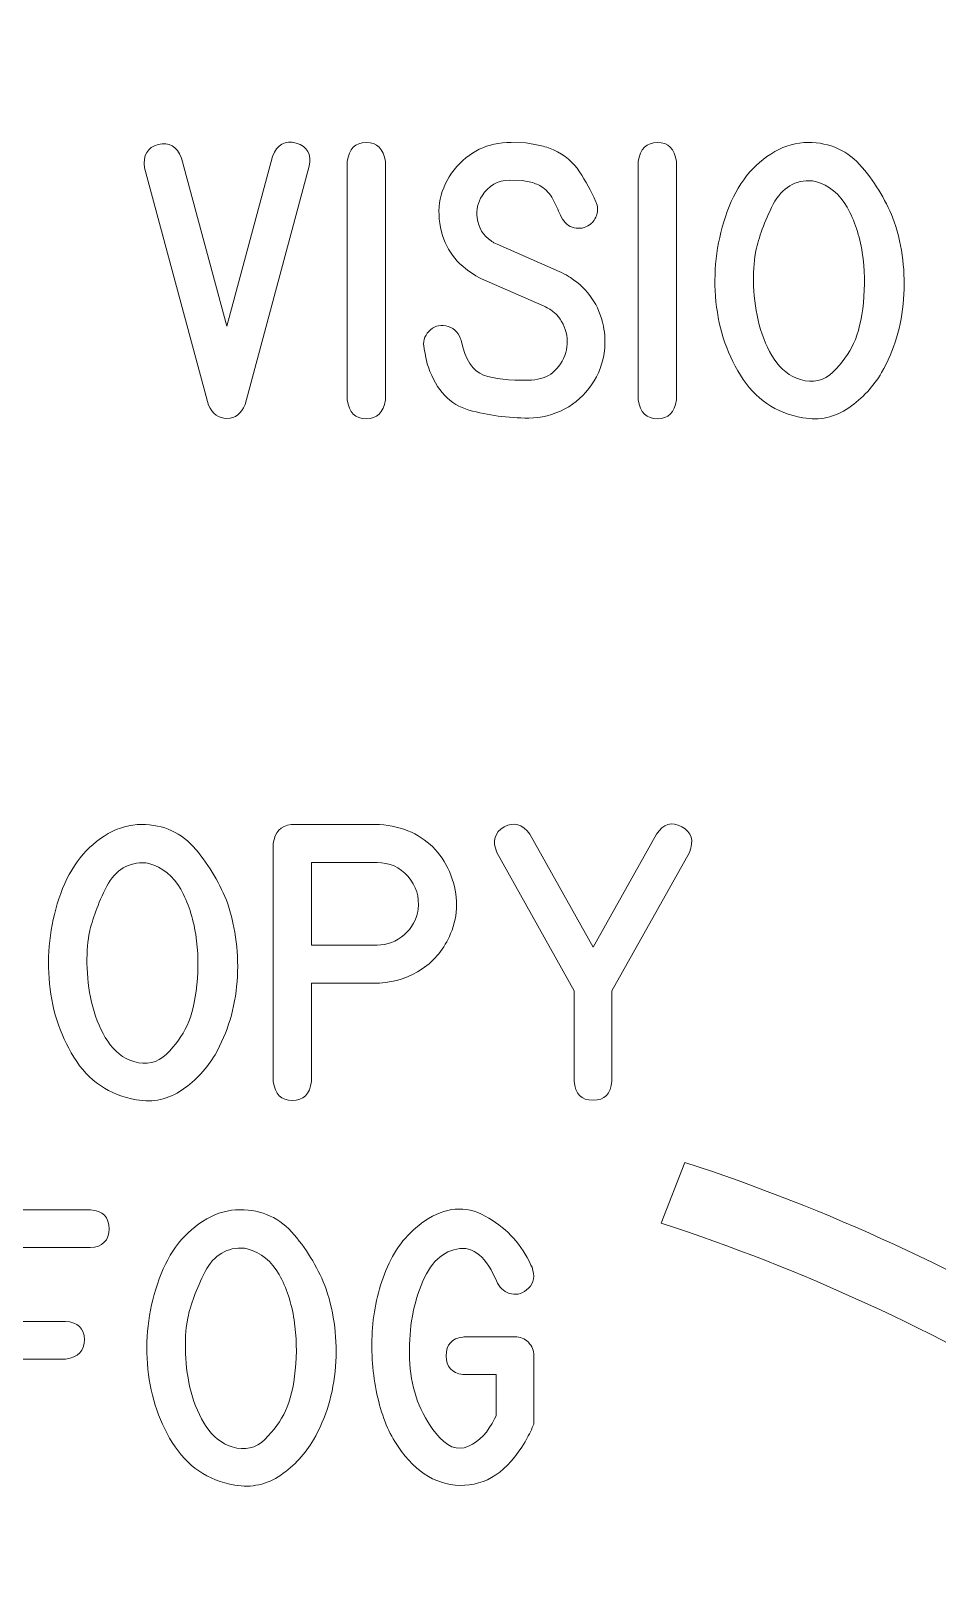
# Model space of a CAD drawing. Header units: millimetres. Extents: x -288 to 359, y -150 to 98.
# Drawn here: x -54.62 to -44.2, y 15.93 to 33.87 of the extents above; entities that cross this region are included whole.
import ezdxf

# ---------------------------------------------------------------- set-up
doc = ezdxf.new("R2010")
doc.units = ezdxf.units.MM
doc.header["$MEASUREMENT"] = 0
doc.layers.add('Cut', color=7, linetype='Continuous', plot=False)
doc.layers.add('Engrave', color=7, linetype='Continuous')

msp = doc.modelspace()

# ---------------------------------------------------------------- linework, layer by layer
at = {"layer": 'Cut', "color": 250, "lineweight": 9}
msp.add_open_spline([(-125.3294, 95.8698), (-125.5948, 95.8696), (-125.8492, 95.764), (-126.0368, 95.5762), (-126.0368, 95.5762), (-126.2243, 95.3885), (-126.3296, 95.1352), (-126.3294, 94.8698), (-126.3294, 94.8698), (-126.3294, 94.8698), (-126.3294, 90.3823), (-126.3294, 90.3823), (-126.3294, 90.3823), (-126.3292, 90.1169), (-126.2236, 89.8624), (-126.0359, 89.6749), (-126.0359, 89.6749), (-125.8481, 89.4874), (-125.5948, 89.3821), (-125.3294, 89.3823), (-125.3294, 89.3823), (-125.3294, 89.3823), (-122.8669, 89.3823), (-122.8669, 89.3823), (-122.8669, 89.3823), (-120.5447, 89.3823), (-118.3988, 88.1434), (-117.2377, 86.1323), (-117.2377, 86.1323), (-116.0766, 84.1212), (-116.0766, 81.6434), (-117.2377, 79.6323), (-117.2377, 79.6323), (-118.3988, 77.6212), (-120.5447, 76.3823), (-122.8669, 76.3823), (-122.8669, 76.3823), (-122.8669, 76.3823), (-125.3294, 76.3823), (-125.3294, 76.3823), (-125.3294, 76.3823), (-125.5948, 76.3821), (-125.8492, 76.2765), (-126.0368, 76.0887), (-126.0368, 76.0887), (-126.2243, 75.901), (-126.3296, 75.6477), (-126.3294, 75.3823), (-126.3294, 75.3823), (-126.3294, 75.3823), (-126.3294, 23.7073), (-126.3294, 23.7073), (-126.3294, 23.7073), (-126.3292, 23.4419), (-126.2236, 23.1874), (-126.0359, 22.9999), (-126.0359, 22.9999), (-125.8481, 22.8124), (-125.5948, 22.7071), (-125.3294, 22.7073), (-125.3294, 22.7073), (-125.3294, 22.7073), (-122.8669, 22.7073), (-122.8669, 22.7073), (-122.8669, 22.7073), (-120.5447, 22.7073), (-118.3988, 21.4684), (-117.2377, 19.4573), (-117.2377, 19.4573), (-116.0766, 17.4462), (-116.0766, 14.9684), (-117.2377, 12.9573), (-117.2377, 12.9573), (-118.3988, 10.9462), (-120.5447, 9.7073), (-122.8669, 9.7073), (-122.8669, 9.7073), (-122.8669, 9.7073), (-125.3294, 9.7073), (-125.3294, 9.7073), (-125.3294, 9.7073), (-125.5948, 9.7071), (-125.8492, 9.6015), (-126.0368, 9.4137), (-126.0368, 9.4137), (-126.2243, 9.226), (-126.3296, 8.9727), (-126.3294, 8.7073), (-126.3294, 8.7073), (-126.3294, 8.7073), (-126.3294, -62.0177), (-126.3294, -62.0177), (-126.3294, -62.0177), (-126.3292, -62.2831), (-126.2236, -62.5376), (-126.0359, -62.7251), (-126.0359, -62.7251), (-125.8481, -62.9126), (-125.5948, -63.0179), (-125.3294, -63.0177), (-125.3294, -63.0177), (-125.3294, -63.0177), (-122.8669, -63.0177), (-122.8669, -63.0177), (-122.8669, -63.0177), (-120.5447, -63.0177), (-118.3988, -64.2566), (-117.2377, -66.2677), (-117.2377, -66.2677), (-116.0766, -68.2788), (-116.0766, -70.7566), (-117.2377, -72.7677), (-117.2377, -72.7677), (-118.3988, -74.7788), (-120.5447, -76.0177), (-122.8669, -76.0177), (-122.8669, -76.0177), (-122.8669, -76.0177), (-125.3294, -76.0177), (-125.3294, -76.0177), (-125.3294, -76.0177), (-125.5948, -76.0179), (-125.8492, -76.1235), (-126.0368, -76.3113), (-126.0368, -76.3113), (-126.2243, -76.499), (-126.3296, -76.7523), (-126.3294, -77.0177), (-126.3294, -77.0177), (-126.3294, -77.0177), (-126.3294, -128.6927), (-126.3294, -128.6927), (-126.3294, -128.6927), (-126.3292, -128.9581), (-126.2236, -129.2126), (-126.0359, -129.4001), (-126.0359, -129.4001), (-125.8481, -129.5876), (-125.5948, -129.6929), (-125.3294, -129.6927), (-125.3294, -129.6927), (-125.3294, -129.6927), (-122.8669, -129.6927), (-122.8669, -129.6927), (-122.8669, -129.6927), (-120.5447, -129.6927), (-118.3988, -130.9316), (-117.2377, -132.9427), (-117.2377, -132.9427), (-116.0766, -134.9538), (-116.0766, -137.4316), (-117.2377, -139.4427), (-117.2377, -139.4427), (-118.3988, -141.4538), (-120.5447, -142.6927), (-122.8669, -142.6927), (-122.8669, -142.6927), (-122.8669, -142.6927), (-125.3294, -142.6927), (-125.3294, -142.6927), (-125.3294, -142.6927), (-125.5948, -142.6929), (-125.8492, -142.7985), (-126.0368, -142.9863), (-126.0368, -142.9863), (-126.2243, -143.174), (-126.3296, -143.4273), (-126.3294, -143.6927), (-126.3294, -143.6927), (-126.3294, -143.6927), (-126.3294, -148.1802), (-126.3294, -148.1802), (-126.3294, -148.1802), (-126.3292, -148.4456), (-126.2236, -148.7001), (-126.0359, -148.8876), (-126.0359, -148.8876), (-125.8481, -149.0751), (-125.5948, -149.1804), (-125.3294, -149.1802), (-125.3294, -149.1802), (-125.3294, -149.1802), (16.1206, -149.1802), (16.1206, -149.1802), (16.1206, -149.1802), (16.386, -149.1801), (16.6404, -149.0745), (16.828, -148.8867), (16.828, -148.8867), (17.0155, -148.6989), (17.1208, -148.4456), (17.1206, -148.1802), (17.1206, -148.1802), (17.1206, -148.1802), (17.1206, -143.6927), (17.1206, -143.6927), (17.1206, -143.6927), (17.1204, -143.4273), (17.0149, -143.1729), (16.8271, -142.9854), (16.8271, -142.9854), (16.6393, -142.7978), (16.386, -142.6926), (16.1206, -142.6927), (16.1206, -142.6927), (16.1206, -142.6927), (13.6581, -142.6927), (13.6581, -142.6927), (13.6581, -142.6927), (11.3359, -142.6927), (9.1901, -141.4538), (8.029, -139.4427), (8.029, -139.4427), (6.8678, -137.4316), (6.8678, -134.9538), (8.029, -132.9427), (8.029, -132.9427), (9.1901, -130.9316), (11.3359, -129.6927), (13.6581, -129.6927), (13.6581, -129.6927), (13.6581, -129.6927), (16.1206, -129.6927), (16.1206, -129.6927), (16.1206, -129.6927), (16.386, -129.6926), (16.6404, -129.587), (16.828, -129.3992), (16.828, -129.3992), (17.0155, -129.2114), (17.1208, -128.9581), (17.1206, -128.6927), (17.1206, -128.6927), (17.1206, -128.6927), (17.1206, -77.0177), (17.1206, -77.0177), (17.1206, -77.0177), (17.1204, -76.7523), (17.0149, -76.4979), (16.8271, -76.3104), (16.8271, -76.3104), (16.6393, -76.1228), (16.386, -76.0176), (16.1206, -76.0177), (16.1206, -76.0177), (16.1206, -76.0177), (13.6581, -76.0177), (13.6581, -76.0177), (13.6581, -76.0177), (11.3359, -76.0177), (9.1901, -74.7788), (8.029, -72.7677), (8.029, -72.7677), (6.8678, -70.7566), (6.8678, -68.2788), (8.029, -66.2677), (8.029, -66.2677), (9.1901, -64.2566), (11.3359, -63.0177), (13.6581, -63.0177), (13.6581, -63.0177), (13.6581, -63.0177), (16.1206, -63.0177), (16.1206, -63.0177), (16.1206, -63.0177), (16.386, -63.0176), (16.6404, -62.912), (16.828, -62.7242), (16.828, -62.7242), (17.0155, -62.5364), (17.1208, -62.2831), (17.1206, -62.0177), (17.1206, -62.0177), (17.1206, -62.0177), (17.1206, 8.7073), (17.1206, 8.7073), (17.1206, 8.7073), (17.1204, 8.9727), (17.0149, 9.2271), (16.8271, 9.4146), (16.8271, 9.4146), (16.6393, 9.6022), (16.386, 9.7074), (16.1206, 9.7073), (16.1206, 9.7073), (16.1206, 9.7073), (13.6581, 9.7073), (13.6581, 9.7073), (13.6581, 9.7073), (11.3359, 9.7073), (9.1901, 10.9462), (8.029, 12.9573), (8.029, 12.9573), (6.8678, 14.9684), (6.8678, 17.4462), (8.029, 19.4573), (8.029, 19.4573), (9.1901, 21.4684), (11.3359, 22.7073), (13.6581, 22.7073), (13.6581, 22.7073), (13.6581, 22.7073), (16.1206, 22.7073), (16.1206, 22.7073), (16.1206, 22.7073), (16.386, 22.7074), (16.6404, 22.813), (16.828, 23.0008), (16.828, 23.0008), (17.0155, 23.1886), (17.1208, 23.4419), (17.1206, 23.7073), (17.1206, 23.7073), (17.1206, 23.7073), (17.1206, 75.3823), (17.1206, 75.3823), (17.1206, 75.3823), (17.1204, 75.6477), (17.0149, 75.9021), (16.8271, 76.0896), (16.8271, 76.0896), (16.6393, 76.2772), (16.386, 76.3824), (16.1206, 76.3823), (16.1206, 76.3823), (16.1206, 76.3823), (13.6581, 76.3823), (13.6581, 76.3823), (13.6581, 76.3823), (11.3359, 76.3823), (9.1901, 77.6212), (8.029, 79.6323), (8.029, 79.6323), (6.8678, 81.6434), (6.8678, 84.1212), (8.029, 86.1323), (8.029, 86.1323), (9.1901, 88.1434), (11.3359, 89.3823), (13.6581, 89.3823), (13.6581, 89.3823), (13.6581, 89.3823), (16.1206, 89.3823), (16.1206, 89.3823), (16.1206, 89.3823), (16.386, 89.3824), (16.6404, 89.488), (16.828, 89.6758), (16.828, 89.6758), (17.0155, 89.8636), (17.1208, 90.1169), (17.1206, 90.3823), (17.1206, 90.3823), (17.1206, 90.3823), (17.1206, 94.8698), (17.1206, 94.8698), (17.1206, 94.8698), (17.1204, 95.1352), (17.0149, 95.3896), (16.8271, 95.5771), (16.8271, 95.5771), (16.6393, 95.7647), (16.386, 95.8699), (16.1206, 95.8698), (16.1206, 95.8698), (16.1206, 95.8698), (-125.3294, 95.8698), (-125.3294, 95.8698)], degree=3, knots=[0, 0, 0, 0, 0.0107527, 0.0107527, 0.0107527, 0.0107527, 0.0215054, 0.0215054, 0.0215054, 0.0215054, 0.0322581, 0.0322581, 0.0322581, 0.0322581, 0.0430108, 0.0430108, 0.0430108, 0.0430108, 0.0537634, 0.0537634, 0.0537634, 0.0537634, 0.0645161, 0.0645161, 0.0645161, 0.0645161, 0.0752688, 0.0752688, 0.0752688, 0.0752688, 0.0860215, 0.0860215, 0.0860215, 0.0860215, 0.0967742, 0.0967742, 0.0967742, 0.0967742, 0.1075269, 0.1075269, 0.1075269, 0.1075269, 0.1182796, 0.1182796, 0.1182796, 0.1182796, 0.1290323, 0.1290323, 0.1290323, 0.1290323, 0.1397849, 0.1397849, 0.1397849, 0.1397849, 0.1505376, 0.1505376, 0.1505376, 0.1505376, 0.1612903, 0.1612903, 0.1612903, 0.1612903, 0.172043, 0.172043, 0.172043, 0.172043, 0.1827957, 0.1827957, 0.1827957, 0.1827957, 0.1935484, 0.1935484, 0.1935484, 0.1935484, 0.2043011, 0.2043011, 0.2043011, 0.2043011, 0.2150538, 0.2150538, 0.2150538, 0.2150538, 0.2258065, 0.2258065, 0.2258065, 0.2258065, 0.2365591, 0.2365591, 0.2365591, 0.2365591, 0.2473118, 0.2473118, 0.2473118, 0.2473118, 0.2580645, 0.2580645, 0.2580645, 0.2580645, 0.2688172, 0.2688172, 0.2688172, 0.2688172, 0.2795699, 0.2795699, 0.2795699, 0.2795699, 0.2903226, 0.2903226, 0.2903226, 0.2903226, 0.3010753, 0.3010753, 0.3010753, 0.3010753, 0.311828, 0.311828, 0.311828, 0.311828, 0.3225806, 0.3225806, 0.3225806, 0.3225806, 0.3333333, 0.3333333, 0.3333333, 0.3333333, 0.344086, 0.344086, 0.344086, 0.344086, 0.3548387, 0.3548387, 0.3548387, 0.3548387, 0.3655914, 0.3655914, 0.3655914, 0.3655914, 0.3763441, 0.3763441, 0.3763441, 0.3763441, 0.3870968, 0.3870968, 0.3870968, 0.3870968, 0.3978495, 0.3978495, 0.3978495, 0.3978495, 0.4086022, 0.4086022, 0.4086022, 0.4086022, 0.4193548, 0.4193548, 0.4193548, 0.4193548, 0.4301075, 0.4301075, 0.4301075, 0.4301075, 0.4408602, 0.4408602, 0.4408602, 0.4408602, 0.4516129, 0.4516129, 0.4516129, 0.4516129, 0.4623656, 0.4623656, 0.4623656, 0.4623656, 0.4731183, 0.4731183, 0.4731183, 0.4731183, 0.483871, 0.483871, 0.483871, 0.483871, 0.4946237, 0.4946237, 0.4946237, 0.4946237, 0.5053763, 0.5053763, 0.5053763, 0.5053763, 0.516129, 0.516129, 0.516129, 0.516129, 0.5268817, 0.5268817, 0.5268817, 0.5268817, 0.5376344, 0.5376344, 0.5376344, 0.5376344, 0.5483871, 0.5483871, 0.5483871, 0.5483871, 0.5591398, 0.5591398, 0.5591398, 0.5591398, 0.5698925, 0.5698925, 0.5698925, 0.5698925, 0.5806452, 0.5806452, 0.5806452, 0.5806452, 0.5913978, 0.5913978, 0.5913978, 0.5913978, 0.6021505, 0.6021505, 0.6021505, 0.6021505, 0.6129032, 0.6129032, 0.6129032, 0.6129032, 0.6236559, 0.6236559, 0.6236559, 0.6236559, 0.6344086, 0.6344086, 0.6344086, 0.6344086, 0.6451613, 0.6451613, 0.6451613, 0.6451613, 0.655914, 0.655914, 0.655914, 0.655914, 0.6666667, 0.6666667, 0.6666667, 0.6666667, 0.6774194, 0.6774194, 0.6774194, 0.6774194, 0.688172, 0.688172, 0.688172, 0.688172, 0.6989247, 0.6989247, 0.6989247, 0.6989247, 0.7096774, 0.7096774, 0.7096774, 0.7096774, 0.7204301, 0.7204301, 0.7204301, 0.7204301, 0.7311828, 0.7311828, 0.7311828, 0.7311828, 0.7419355, 0.7419355, 0.7419355, 0.7419355, 0.7526882, 0.7526882, 0.7526882, 0.7526882, 0.7634409, 0.7634409, 0.7634409, 0.7634409, 0.7741935, 0.7741935, 0.7741935, 0.7741935, 0.7849462, 0.7849462, 0.7849462, 0.7849462, 0.7956989, 0.7956989, 0.7956989, 0.7956989, 0.8064516, 0.8064516, 0.8064516, 0.8064516, 0.8172043, 0.8172043, 0.8172043, 0.8172043, 0.827957, 0.827957, 0.827957, 0.827957, 0.8387097, 0.8387097, 0.8387097, 0.8387097, 0.8494624, 0.8494624, 0.8494624, 0.8494624, 0.8602151, 0.8602151, 0.8602151, 0.8602151, 0.8709677, 0.8709677, 0.8709677, 0.8709677, 0.8817204, 0.8817204, 0.8817204, 0.8817204, 0.8924731, 0.8924731, 0.8924731, 0.8924731, 0.9032258, 0.9032258, 0.9032258, 0.9032258, 0.9139785, 0.9139785, 0.9139785, 0.9139785, 0.9247312, 0.9247312, 0.9247312, 0.9247312, 0.9354839, 0.9354839, 0.9354839, 0.9354839, 0.9462366, 0.9462366, 0.9462366, 0.9462366, 0.9569892, 0.9569892, 0.9569892, 0.9569892, 0.9677419, 0.9677419, 0.9677419, 0.9677419, 0.9784946, 0.9784946, 0.9784946, 0.9784946, 1, 1, 1, 1], dxfattribs=at)
at = {"layer": 'Engrave', "color": 240, "lineweight": 9}
for points, knots in [([(-53.3203, 32.2973), (-53.3399, 32.4445), (-53.2875, 32.5344), (-53.1632, 32.5672), (-53.1632, 32.5672), (-53.0383, 32.6006), (-52.9499, 32.5482), (-52.897, 32.4106), (-52.897, 32.4106), (-52.897, 32.4106), (-52.3747, 30.476), (-52.3747, 30.476), (-52.3747, 30.476), (-52.3747, 30.476), (-51.8492, 32.4291), (-51.8492, 32.4291), (-51.8492, 32.4291), (-51.7963, 32.5688), (-51.7053, 32.6196), (-51.5762, 32.582), (-51.5762, 32.582), (-51.4471, 32.5445), (-51.3973, 32.4556), (-51.4275, 32.3159), (-51.4275, 32.3159), (-51.4275, 32.3159), (-52.1652, 29.5769), (-52.1652, 29.5769), (-52.1652, 29.5769), (-52.207, 29.4705), (-52.2757, 29.4166), (-52.3731, 29.416), (-52.3731, 29.416), (-52.4705, 29.4155), (-52.5409, 29.4674), (-52.5853, 29.5705), (-52.5853, 29.5705), (-52.5853, 29.5705), (-53.3203, 32.2973), (-53.3203, 32.2973)], [0, 0, 0, 0, 0.0909091, 0.0909091, 0.0909091, 0.0909091, 0.1818182, 0.1818182, 0.1818182, 0.1818182, 0.2727273, 0.2727273, 0.2727273, 0.2727273, 0.3636364, 0.3636364, 0.3636364, 0.3636364, 0.4545455, 0.4545455, 0.4545455, 0.4545455, 0.5454545, 0.5454545, 0.5454545, 0.5454545, 0.6363636, 0.6363636, 0.6363636, 0.6363636, 0.7272727, 0.7272727, 0.7272727, 0.7272727, 0.8181818, 0.8181818, 0.8181818, 0.8181818, 1, 1, 1, 1]), ([(-50.5517, 29.6293), (-50.5745, 29.4838), (-50.648, 29.4113), (-50.7724, 29.4118), (-50.7724, 29.4118), (-50.8973, 29.4123), (-50.9703, 29.4848), (-50.992, 29.6293), (-50.992, 29.6293), (-50.992, 29.6293), (-50.992, 32.3704), (-50.992, 32.3704), (-50.992, 32.3704), (-50.9703, 32.5159), (-50.8973, 32.5894), (-50.7724, 32.59), (-50.7724, 32.59), (-50.648, 32.5905), (-50.5745, 32.5169), (-50.5517, 32.3704), (-50.5517, 32.3704), (-50.5517, 32.3704), (-50.5517, 29.6293), (-50.5517, 29.6293)], [0, 0, 0, 0, 0.1428571, 0.1428571, 0.1428571, 0.1428571, 0.2857143, 0.2857143, 0.2857143, 0.2857143, 0.4285714, 0.4285714, 0.4285714, 0.4285714, 0.5714286, 0.5714286, 0.5714286, 0.5714286, 0.7142857, 0.7142857, 0.7142857, 0.7142857, 1, 1, 1, 1]), ([(-48.552, 31.1051), (-48.552, 31.1051), (-48.5272, 31.0945), (-48.5272, 31.0945), (-48.5272, 31.0945), (-48.5272, 31.0945), (-48.4991, 31.0808), (-48.4991, 31.0808), (-48.4991, 31.0808), (-48.4991, 31.0808), (-48.4743, 31.0665), (-48.4743, 31.0665), (-48.4743, 31.0665), (-48.4674, 31.0612), (-48.4589, 31.0564), (-48.4504, 31.0517), (-48.4504, 31.0517), (-48.4414, 31.0475), (-48.433, 31.0422), (-48.4245, 31.0374), (-48.4245, 31.0374), (-48.2203, 30.903), (-48.0933, 30.7167), (-48.0451, 30.4791), (-48.0451, 30.4791), (-48.0266, 30.386), (-48.0223, 30.2902), (-48.0324, 30.1923), (-48.0324, 30.1923), (-48.0493, 30.0516), (-48.0985, 29.9219), (-48.1806, 29.8023), (-48.1806, 29.8023), (-48.2626, 29.6827), (-48.3658, 29.5907), (-48.4896, 29.5256), (-48.4896, 29.5256), (-48.623, 29.4552), (-48.7611, 29.4203), (-48.9039, 29.4203), (-48.9039, 29.4203), (-49.1437, 29.4203), (-49.3723, 29.451), (-49.5908, 29.5123), (-49.5908, 29.5123), (-49.8088, 29.5737), (-49.9644, 29.7383), (-50.057, 30.0061), (-50.057, 30.0061), (-50.0697, 30.0404), (-50.0787, 30.0754), (-50.085, 30.1114), (-50.085, 30.1114), (-50.0914, 30.1479), (-50.0988, 30.1839), (-50.1067, 30.2204), (-50.1067, 30.2204), (-50.1221, 30.2944), (-50.1041, 30.3601), (-50.0517, 30.4172), (-50.0517, 30.4172), (-49.9998, 30.4738), (-49.9348, 30.4955), (-49.8575, 30.4823), (-49.8575, 30.4823), (-49.7755, 30.4654), (-49.7189, 30.4151), (-49.6866, 30.3304), (-49.6866, 30.3304), (-49.6866, 30.3304), (-49.6818, 30.3161), (-49.6818, 30.3161), (-49.6818, 30.3161), (-49.6326, 30.0918), (-49.5458, 29.9579), (-49.4225, 29.9145), (-49.4225, 29.9145), (-49.2987, 29.8711), (-49.1272, 29.8515), (-48.9071, 29.8558), (-48.9071, 29.8558), (-48.7044, 29.8558), (-48.5653, 29.951), (-48.4896, 30.141), (-48.4896, 30.141), (-48.4568, 30.2257), (-48.4515, 30.314), (-48.4743, 30.4056), (-48.4743, 30.4056), (-48.497, 30.4966), (-48.542, 30.5733), (-48.6092, 30.6342), (-48.6092, 30.6342), (-48.6394, 30.6601), (-48.6785, 30.6839), (-48.7272, 30.7067), (-48.7272, 30.7067), (-48.7272, 30.7067), (-49.4447, 31.0215), (-49.4447, 31.0215), (-49.4447, 31.0215), (-49.4447, 31.0215), (-49.468, 31.0342), (-49.468, 31.0342), (-49.468, 31.0342), (-49.703, 31.158), (-49.8485, 31.3343), (-49.9051, 31.5629), (-49.9051, 31.5629), (-49.9744, 31.8274), (-49.9263, 32.0645), (-49.7601, 32.2751), (-49.7601, 32.2751), (-49.5945, 32.4852), (-49.3765, 32.5905), (-49.1071, 32.5905), (-49.1071, 32.5905), (-49.1071, 32.5905), (-48.9362, 32.5857), (-48.9362, 32.5857), (-48.9362, 32.5857), (-48.8807, 32.5757), (-48.8267, 32.5656), (-48.7754, 32.5556), (-48.7754, 32.5556), (-48.7235, 32.5461), (-48.6711, 32.5291), (-48.6187, 32.5053), (-48.6187, 32.5053), (-48.4885, 32.4445), (-48.3885, 32.3603), (-48.3192, 32.254), (-48.3192, 32.254), (-48.2499, 32.1476), (-48.1874, 32.0322), (-48.1319, 31.9084), (-48.1319, 31.9084), (-48.1266, 31.8968), (-48.1218, 31.8835), (-48.1176, 31.8682), (-48.1176, 31.8682), (-48.1065, 31.8174), (-48.1118, 31.7714), (-48.1335, 31.7301), (-48.1335, 31.7301), (-48.1456, 31.7041), (-48.1589, 31.6846), (-48.1721, 31.6713), (-48.1721, 31.6713), (-48.1853, 31.6576), (-48.1964, 31.6486), (-48.2044, 31.6433), (-48.2044, 31.6433), (-48.2584, 31.6052), (-48.3171, 31.5936), (-48.3811, 31.6094), (-48.3811, 31.6094), (-48.4457, 31.6237), (-48.4944, 31.665), (-48.5288, 31.7333), (-48.5288, 31.7333), (-48.5557, 31.793), (-48.5843, 31.8544), (-48.6145, 31.9169), (-48.6145, 31.9169), (-48.6452, 31.9793), (-48.688, 32.0312), (-48.7425, 32.073), (-48.7425, 32.073), (-48.7653, 32.0894), (-48.7875, 32.1016), (-48.8087, 32.109), (-48.8087, 32.109), (-48.8299, 32.1169), (-48.8531, 32.1254), (-48.8791, 32.1349), (-48.8791, 32.1349), (-48.8791, 32.1349), (-48.9796, 32.1518), (-48.9796, 32.1518), (-48.9796, 32.1518), (-48.9796, 32.1518), (-49.1225, 32.1566), (-49.1225, 32.1566), (-49.1225, 32.1566), (-49.2611, 32.1545), (-49.367, 32.0947), (-49.44, 31.9767), (-49.44, 31.9767), (-49.4897, 31.901), (-49.5082, 31.8169), (-49.4961, 31.7237), (-49.4961, 31.7237), (-49.4818, 31.6094), (-49.4278, 31.5205), (-49.3347, 31.457), (-49.3347, 31.457), (-49.3304, 31.4544), (-49.3262, 31.4507), (-49.3209, 31.447), (-49.3209, 31.447), (-49.3156, 31.4438), (-49.3098, 31.4401), (-49.304, 31.4369), (-49.304, 31.4369), (-49.304, 31.4369), (-49.2865, 31.4295), (-49.2865, 31.4295), (-49.2865, 31.4295), (-49.2865, 31.4295), (-49.268, 31.4216), (-49.268, 31.4216), (-49.268, 31.4216), (-49.268, 31.4216), (-48.552, 31.1051), (-48.552, 31.1051)], [0, 0, 0, 0, 0.0181818, 0.0181818, 0.0181818, 0.0181818, 0.0363636, 0.0363636, 0.0363636, 0.0363636, 0.0545455, 0.0545455, 0.0545455, 0.0545455, 0.0727273, 0.0727273, 0.0727273, 0.0727273, 0.0909091, 0.0909091, 0.0909091, 0.0909091, 0.1090909, 0.1090909, 0.1090909, 0.1090909, 0.1272727, 0.1272727, 0.1272727, 0.1272727, 0.1454545, 0.1454545, 0.1454545, 0.1454545, 0.1636364, 0.1636364, 0.1636364, 0.1636364, 0.1818182, 0.1818182, 0.1818182, 0.1818182, 0.2, 0.2, 0.2, 0.2, 0.2181818, 0.2181818, 0.2181818, 0.2181818, 0.2363636, 0.2363636, 0.2363636, 0.2363636, 0.2545455, 0.2545455, 0.2545455, 0.2545455, 0.2727273, 0.2727273, 0.2727273, 0.2727273, 0.2909091, 0.2909091, 0.2909091, 0.2909091, 0.3090909, 0.3090909, 0.3090909, 0.3090909, 0.3272727, 0.3272727, 0.3272727, 0.3272727, 0.3454545, 0.3454545, 0.3454545, 0.3454545, 0.3636364, 0.3636364, 0.3636364, 0.3636364, 0.3818182, 0.3818182, 0.3818182, 0.3818182, 0.4, 0.4, 0.4, 0.4, 0.4181818, 0.4181818, 0.4181818, 0.4181818, 0.4363636, 0.4363636, 0.4363636, 0.4363636, 0.4545455, 0.4545455, 0.4545455, 0.4545455, 0.4727273, 0.4727273, 0.4727273, 0.4727273, 0.4909091, 0.4909091, 0.4909091, 0.4909091, 0.5090909, 0.5090909, 0.5090909, 0.5090909, 0.5272727, 0.5272727, 0.5272727, 0.5272727, 0.5454545, 0.5454545, 0.5454545, 0.5454545, 0.5636364, 0.5636364, 0.5636364, 0.5636364, 0.5818182, 0.5818182, 0.5818182, 0.5818182, 0.6, 0.6, 0.6, 0.6, 0.6181818, 0.6181818, 0.6181818, 0.6181818, 0.6363636, 0.6363636, 0.6363636, 0.6363636, 0.6545455, 0.6545455, 0.6545455, 0.6545455, 0.6727273, 0.6727273, 0.6727273, 0.6727273, 0.6909091, 0.6909091, 0.6909091, 0.6909091, 0.7090909, 0.7090909, 0.7090909, 0.7090909, 0.7272727, 0.7272727, 0.7272727, 0.7272727, 0.7454545, 0.7454545, 0.7454545, 0.7454545, 0.7636364, 0.7636364, 0.7636364, 0.7636364, 0.7818182, 0.7818182, 0.7818182, 0.7818182, 0.8, 0.8, 0.8, 0.8, 0.8181818, 0.8181818, 0.8181818, 0.8181818, 0.8363636, 0.8363636, 0.8363636, 0.8363636, 0.8545455, 0.8545455, 0.8545455, 0.8545455, 0.8727273, 0.8727273, 0.8727273, 0.8727273, 0.8909091, 0.8909091, 0.8909091, 0.8909091, 0.9090909, 0.9090909, 0.9090909, 0.9090909, 0.9272727, 0.9272727, 0.9272727, 0.9272727, 0.9454545, 0.9454545, 0.9454545, 0.9454545, 0.9636364, 0.9636364, 0.9636364, 0.9636364, 1, 1, 1, 1]), ([(-47.2032, 29.6293), (-47.226, 29.4838), (-47.2995, 29.4113), (-47.4239, 29.4118), (-47.4239, 29.4118), (-47.5488, 29.4123), (-47.6218, 29.4848), (-47.6435, 29.6293), (-47.6435, 29.6293), (-47.6435, 29.6293), (-47.6435, 32.3704), (-47.6435, 32.3704), (-47.6435, 32.3704), (-47.6218, 32.5159), (-47.5488, 32.5894), (-47.4239, 32.59), (-47.4239, 32.59), (-47.2995, 32.5905), (-47.226, 32.5169), (-47.2032, 32.3704), (-47.2032, 32.3704), (-47.2032, 32.3704), (-47.2032, 29.6293), (-47.2032, 29.6293)], [0, 0, 0, 0, 0.1428571, 0.1428571, 0.1428571, 0.1428571, 0.2857143, 0.2857143, 0.2857143, 0.2857143, 0.4285714, 0.4285714, 0.4285714, 0.4285714, 0.5714286, 0.5714286, 0.5714286, 0.5714286, 0.7142857, 0.7142857, 0.7142857, 0.7142857, 1, 1, 1, 1]), ([(-44.7008, 31.6772), (-44.6061, 31.3909), (-44.5701, 31.094), (-44.5934, 30.786), (-44.5934, 30.786), (-44.6167, 30.4781), (-44.7014, 30.1971), (-44.8469, 29.9426), (-44.8469, 29.9426), (-44.939, 29.7843), (-45.0644, 29.6499), (-45.2237, 29.5393), (-45.2237, 29.5393), (-45.3829, 29.4287), (-45.5586, 29.3901), (-45.7507, 29.4234), (-45.7507, 29.4234), (-46.064, 29.4779), (-46.3037, 29.6415), (-46.4698, 29.9129), (-46.4698, 29.9129), (-46.6365, 30.1849), (-46.7318, 30.4876), (-46.7561, 30.821), (-46.7561, 30.821), (-46.7805, 31.1543), (-46.7355, 31.4787), (-46.6212, 31.7952), (-46.6212, 31.7952), (-46.5069, 32.1116), (-46.3248, 32.3413), (-46.0746, 32.4852), (-46.0746, 32.4852), (-45.9528, 32.5556), (-45.8248, 32.5905), (-45.692, 32.5905), (-45.692, 32.5905), (-45.4374, 32.5905), (-45.23, 32.4947), (-45.0686, 32.3032), (-45.0686, 32.3032), (-44.9072, 32.1111), (-44.785, 31.9026), (-44.7008, 31.6772)], [0, 0, 0, 0, 0.0833333, 0.0833333, 0.0833333, 0.0833333, 0.1666667, 0.1666667, 0.1666667, 0.1666667, 0.25, 0.25, 0.25, 0.25, 0.3333333, 0.3333333, 0.3333333, 0.3333333, 0.4166667, 0.4166667, 0.4166667, 0.4166667, 0.5, 0.5, 0.5, 0.5, 0.5833333, 0.5833333, 0.5833333, 0.5833333, 0.6666667, 0.6666667, 0.6666667, 0.6666667, 0.75, 0.75, 0.75, 0.75, 0.8333333, 0.8333333, 0.8333333, 0.8333333, 1, 1, 1, 1]), ([(-45.6793, 32.1502), (-45.8692, 32.1502), (-46.0132, 32.0481), (-46.1111, 31.8433), (-46.1111, 31.8433), (-46.209, 31.6385), (-46.2703, 31.4639), (-46.2963, 31.3194), (-46.2963, 31.3194), (-46.3159, 31.2136), (-46.3233, 31.0861), (-46.318, 30.9363), (-46.318, 30.9363), (-46.3127, 30.7866), (-46.291, 30.6384), (-46.2529, 30.4924), (-46.2529, 30.4924), (-46.2148, 30.3458), (-46.1571, 30.214), (-46.0809, 30.0971), (-46.0809, 30.0971), (-46.0042, 29.9796), (-45.9042, 29.9018), (-45.7803, 29.8637), (-45.7803, 29.8637), (-45.6353, 29.8182), (-45.5105, 29.8468), (-45.4057, 29.9494), (-45.4057, 29.9494), (-45.3009, 30.0526), (-45.2215, 30.1616), (-45.1676, 30.2775), (-45.1676, 30.2775), (-45.1131, 30.3966), (-45.0755, 30.5522), (-45.0554, 30.7458), (-45.0554, 30.7458), (-45.0353, 30.939), (-45.04, 31.1321), (-45.0691, 31.3247), (-45.0691, 31.3247), (-45.0988, 31.5174), (-45.1564, 31.6909), (-45.2422, 31.8454), (-45.2422, 31.8454), (-45.3279, 32), (-45.4501, 32.0984), (-45.6078, 32.1407), (-45.6078, 32.1407), (-45.6285, 32.1471), (-45.6523, 32.1502), (-45.6793, 32.1502)], [0, 0, 0, 0, 0.0714286, 0.0714286, 0.0714286, 0.0714286, 0.1428571, 0.1428571, 0.1428571, 0.1428571, 0.2142857, 0.2142857, 0.2142857, 0.2142857, 0.2857143, 0.2857143, 0.2857143, 0.2857143, 0.3571429, 0.3571429, 0.3571429, 0.3571429, 0.4285714, 0.4285714, 0.4285714, 0.4285714, 0.5, 0.5, 0.5, 0.5, 0.5714286, 0.5714286, 0.5714286, 0.5714286, 0.6428571, 0.6428571, 0.6428571, 0.6428571, 0.7142857, 0.7142857, 0.7142857, 0.7142857, 0.7857143, 0.7857143, 0.7857143, 0.7857143, 0.8571429, 0.8571429, 0.8571429, 0.8571429, 1, 1, 1, 1]), ([(-47.4359, 24.6329), (-47.3555, 24.754), (-47.2581, 24.7826), (-47.1438, 24.7196), (-47.1438, 24.7196), (-47.0295, 24.6567), (-47.0004, 24.5582), (-47.056, 24.4238), (-47.056, 24.4238), (-47.056, 24.4238), (-47.9476, 22.8316), (-47.9476, 22.8316), (-47.9476, 22.8316), (-47.9476, 22.8316), (-47.9476, 21.7944), (-47.9476, 21.7944), (-47.9476, 21.7944), (-47.9572, 21.6478), (-48.0291, 21.5743), (-48.1641, 21.5743), (-48.1641, 21.5743), (-48.299, 21.5743), (-48.371, 21.6478), (-48.38, 21.7944), (-48.38, 21.7944), (-48.38, 21.7944), (-48.38, 22.8316), (-48.38, 22.8316), (-48.38, 22.8316), (-48.38, 22.8316), (-49.27, 24.4238), (-49.27, 24.4238), (-49.27, 24.4238), (-49.3251, 24.5572), (-49.297, 24.6551), (-49.1864, 24.7175), (-49.1864, 24.7175), (-49.0758, 24.78), (-48.9769, 24.7519), (-48.8901, 24.6329), (-48.8901, 24.6329), (-48.8901, 24.6329), (-48.163, 23.3338), (-48.163, 23.3338), (-48.163, 23.3338), (-48.163, 23.3338), (-47.4359, 24.6329), (-47.4359, 24.6329)], [0, 0, 0, 0, 0.0769231, 0.0769231, 0.0769231, 0.0769231, 0.1538462, 0.1538462, 0.1538462, 0.1538462, 0.2307692, 0.2307692, 0.2307692, 0.2307692, 0.3076923, 0.3076923, 0.3076923, 0.3076923, 0.3846154, 0.3846154, 0.3846154, 0.3846154, 0.4615385, 0.4615385, 0.4615385, 0.4615385, 0.5384615, 0.5384615, 0.5384615, 0.5384615, 0.6153846, 0.6153846, 0.6153846, 0.6153846, 0.6923077, 0.6923077, 0.6923077, 0.6923077, 0.7692308, 0.7692308, 0.7692308, 0.7692308, 0.8461538, 0.8461538, 0.8461538, 0.8461538, 1, 1, 1, 1]), ([(-52.364, 23.8328), (-52.2693, 23.5465), (-52.2333, 23.2496), (-52.2566, 22.9416), (-52.2566, 22.9416), (-52.2799, 22.6337), (-52.3646, 22.3527), (-52.5101, 22.0982), (-52.5101, 22.0982), (-52.6022, 21.9399), (-52.7276, 21.8055), (-52.8869, 21.6949), (-52.8869, 21.6949), (-53.0461, 21.5843), (-53.2218, 21.5457), (-53.4139, 21.579), (-53.4139, 21.579), (-53.7272, 21.6335), (-53.9669, 21.7971), (-54.133, 22.0685), (-54.133, 22.0685), (-54.2997, 22.3405), (-54.395, 22.6432), (-54.4193, 22.9766), (-54.4193, 22.9766), (-54.4437, 23.3099), (-54.3987, 23.6343), (-54.2844, 23.9508), (-54.2844, 23.9508), (-54.1701, 24.2672), (-53.988, 24.4969), (-53.7378, 24.6408), (-53.7378, 24.6408), (-53.616, 24.7112), (-53.488, 24.7461), (-53.3552, 24.7461), (-53.3552, 24.7461), (-53.1006, 24.7461), (-52.8932, 24.6503), (-52.7318, 24.4588), (-52.7318, 24.4588), (-52.5704, 24.2667), (-52.4482, 24.0582), (-52.364, 23.8328)], [0, 0, 0, 0, 0.0833333, 0.0833333, 0.0833333, 0.0833333, 0.1666667, 0.1666667, 0.1666667, 0.1666667, 0.25, 0.25, 0.25, 0.25, 0.3333333, 0.3333333, 0.3333333, 0.3333333, 0.4166667, 0.4166667, 0.4166667, 0.4166667, 0.5, 0.5, 0.5, 0.5, 0.5833333, 0.5833333, 0.5833333, 0.5833333, 0.6666667, 0.6666667, 0.6666667, 0.6666667, 0.75, 0.75, 0.75, 0.75, 0.8333333, 0.8333333, 0.8333333, 0.8333333, 1, 1, 1, 1]), ([(-50.648, 24.7461), (-50.648, 24.7461), (-50.6184, 24.7461), (-50.6184, 24.7461), (-50.6184, 24.7461), (-50.4861, 24.7366), (-50.3644, 24.7069), (-50.2527, 24.6561), (-50.2527, 24.6561), (-50.0389, 24.5561), (-49.8876, 24.391), (-49.7987, 24.1614), (-49.7987, 24.1614), (-49.7098, 23.9322), (-49.7108, 23.7084), (-49.8013, 23.4904), (-49.8013, 23.4904), (-49.8749, 23.3179), (-49.9834, 23.1824), (-50.1273, 23.085), (-50.1273, 23.085), (-50.2707, 22.9872), (-50.4347, 22.9326), (-50.6184, 22.9215), (-50.6184, 22.9215), (-50.6184, 22.9215), (-50.648, 22.9199), (-50.648, 22.9199), (-50.648, 22.9199), (-50.648, 22.9199), (-51.4015, 22.9199), (-51.4015, 22.9199), (-51.4015, 22.9199), (-51.4015, 22.9199), (-51.4015, 21.7896), (-51.4015, 21.7896), (-51.4015, 21.7896), (-51.42, 21.6441), (-51.4936, 21.5711), (-51.6217, 21.5711), (-51.6217, 21.5711), (-51.7497, 21.5711), (-51.8227, 21.6441), (-51.8402, 21.7896), (-51.8402, 21.7896), (-51.8402, 21.7896), (-51.8402, 24.5291), (-51.8402, 24.5291), (-51.8402, 24.5291), (-51.8249, 24.6572), (-51.7566, 24.7297), (-51.6354, 24.7461), (-51.6354, 24.7461), (-51.6354, 24.7461), (-51.6217, 24.7461), (-51.6217, 24.7461), (-51.6217, 24.7461), (-51.6217, 24.7461), (-50.648, 24.7461), (-50.648, 24.7461)], [0, 0, 0, 0, 0.0625, 0.0625, 0.0625, 0.0625, 0.125, 0.125, 0.125, 0.125, 0.1875, 0.1875, 0.1875, 0.1875, 0.25, 0.25, 0.25, 0.25, 0.3125, 0.3125, 0.3125, 0.3125, 0.375, 0.375, 0.375, 0.375, 0.4375, 0.4375, 0.4375, 0.4375, 0.5, 0.5, 0.5, 0.5, 0.5625, 0.5625, 0.5625, 0.5625, 0.625, 0.625, 0.625, 0.625, 0.6875, 0.6875, 0.6875, 0.6875, 0.75, 0.75, 0.75, 0.75, 0.8125, 0.8125, 0.8125, 0.8125, 0.875, 0.875, 0.875, 0.875, 1, 1, 1, 1]), ([(-53.3425, 24.3058), (-53.5324, 24.3058), (-53.6764, 24.2037), (-53.7743, 23.9989), (-53.7743, 23.9989), (-53.8722, 23.7941), (-53.9335, 23.6195), (-53.9595, 23.475), (-53.9595, 23.475), (-53.9791, 23.3692), (-53.9865, 23.2417), (-53.9812, 23.0919), (-53.9812, 23.0919), (-53.9759, 22.9422), (-53.9542, 22.794), (-53.9161, 22.648), (-53.9161, 22.648), (-53.878, 22.5014), (-53.8203, 22.3696), (-53.7441, 22.2527), (-53.7441, 22.2527), (-53.6674, 22.1352), (-53.5674, 22.0574), (-53.4435, 22.0193), (-53.4435, 22.0193), (-53.2985, 21.9738), (-53.1737, 22.0024), (-53.0689, 22.105), (-53.0689, 22.105), (-52.9641, 22.2082), (-52.8847, 22.3172), (-52.8308, 22.4331), (-52.8308, 22.4331), (-52.7763, 22.5522), (-52.7387, 22.7078), (-52.7186, 22.9014), (-52.7186, 22.9014), (-52.6985, 23.0946), (-52.7032, 23.2877), (-52.7323, 23.4803), (-52.7323, 23.4803), (-52.762, 23.673), (-52.8196, 23.8465), (-52.9054, 24.001), (-52.9054, 24.001), (-52.9911, 24.1556), (-53.1133, 24.254), (-53.271, 24.2963), (-53.271, 24.2963), (-53.2917, 24.3027), (-53.3155, 24.3058), (-53.3425, 24.3058)], [0, 0, 0, 0, 0.0714286, 0.0714286, 0.0714286, 0.0714286, 0.1428571, 0.1428571, 0.1428571, 0.1428571, 0.2142857, 0.2142857, 0.2142857, 0.2142857, 0.2857143, 0.2857143, 0.2857143, 0.2857143, 0.3571429, 0.3571429, 0.3571429, 0.3571429, 0.4285714, 0.4285714, 0.4285714, 0.4285714, 0.5, 0.5, 0.5, 0.5, 0.5714286, 0.5714286, 0.5714286, 0.5714286, 0.6428571, 0.6428571, 0.6428571, 0.6428571, 0.7142857, 0.7142857, 0.7142857, 0.7142857, 0.7857143, 0.7857143, 0.7857143, 0.7857143, 0.8571429, 0.8571429, 0.8571429, 0.8571429, 1, 1, 1, 1]), ([(-50.648, 24.309), (-50.648, 24.309), (-51.4015, 24.309), (-51.4015, 24.309), (-51.4015, 24.309), (-51.4015, 24.309), (-51.4015, 23.3586), (-51.4015, 23.3586), (-51.4015, 23.3586), (-51.4015, 23.3586), (-50.648, 23.3586), (-50.648, 23.3586), (-50.648, 23.3586), (-50.53, 23.3586), (-50.4263, 23.3978), (-50.3358, 23.4766), (-50.3358, 23.4766), (-50.2453, 23.5549), (-50.1924, 23.6534), (-50.1765, 23.7708), (-50.1765, 23.7708), (-50.158, 23.9137), (-50.1966, 24.0391), (-50.2913, 24.1471), (-50.2913, 24.1471), (-50.3866, 24.255), (-50.5056, 24.309), (-50.648, 24.309)], [0, 0, 0, 0, 0.125, 0.125, 0.125, 0.125, 0.25, 0.25, 0.25, 0.25, 0.375, 0.375, 0.375, 0.375, 0.5, 0.5, 0.5, 0.5, 0.625, 0.625, 0.625, 0.625, 0.75, 0.75, 0.75, 0.75, 1, 1, 1, 1]), ([(-42.1078, 19.3133), (-42.1078, 19.3133), (-39.1078, 16.247), (-39.1078, 16.247), (-39.1078, 16.247), (-39.1078, 16.247), (-43.1078, 17.3133), (-43.1078, 17.3133), (-43.1078, 17.3133), (-43.1078, 17.3133), (-42.7513, 18.0262), (-42.7513, 18.0262), (-42.7513, 18.0262), (-44.2056, 18.9165), (-45.7591, 19.6326), (-47.3806, 20.16), (-47.3806, 20.16), (-47.3806, 20.16), (-47.1078, 20.8599), (-47.1078, 20.8599), (-47.1078, 20.8599), (-45.4658, 20.3224), (-43.8908, 19.5973), (-42.4147, 18.6994), (-42.4147, 18.6994), (-42.4147, 18.6994), (-42.1078, 19.3133), (-42.1078, 19.3133)], [0, 0, 0, 0, 0.125, 0.125, 0.125, 0.125, 0.25, 0.25, 0.25, 0.25, 0.375, 0.375, 0.375, 0.375, 0.5, 0.5, 0.5, 0.5, 0.625, 0.625, 0.625, 0.625, 0.75, 0.75, 0.75, 0.75, 1, 1, 1, 1]), ([(-55.6649, 17.3596), (-55.6649, 17.3596), (-55.6649, 20.0944), (-55.6649, 20.0944), (-55.6649, 20.0944), (-55.6464, 20.2309), (-55.5728, 20.3044), (-55.4448, 20.3145), (-55.4448, 20.3145), (-55.4448, 20.3145), (-53.944, 20.3145), (-53.944, 20.3145), (-53.944, 20.3145), (-53.8006, 20.3034), (-53.7287, 20.2298), (-53.7287, 20.0949), (-53.7287, 20.0949), (-53.7287, 19.9605), (-53.8017, 19.888), (-53.9472, 19.879), (-53.9472, 19.879), (-53.9472, 19.879), (-55.2294, 19.879), (-55.2294, 19.879), (-55.2294, 19.879), (-55.2294, 19.879), (-55.2294, 19.0307), (-55.2294, 19.0307), (-55.2294, 19.0307), (-55.2294, 19.0307), (-54.2293, 19.0307), (-54.2293, 19.0307), (-54.2293, 19.0307), (-54.0869, 19.0207), (-54.0144, 18.9508), (-54.0123, 18.8217), (-54.0123, 18.8217), (-54.0102, 18.6926), (-54.0827, 18.6169), (-54.2293, 18.5952), (-54.2293, 18.5952), (-54.2293, 18.5952), (-55.2294, 18.5952), (-55.2294, 18.5952), (-55.2294, 18.5952), (-55.2294, 18.5952), (-55.2294, 17.3596), (-55.2294, 17.3596), (-55.2294, 17.3596), (-55.2394, 17.2173), (-55.3098, 17.1448), (-55.4395, 17.1427), (-55.4395, 17.1427), (-55.5691, 17.1406), (-55.6443, 17.2131), (-55.6649, 17.3596)], [0, 0, 0, 0, 0.0666667, 0.0666667, 0.0666667, 0.0666667, 0.1333333, 0.1333333, 0.1333333, 0.1333333, 0.2, 0.2, 0.2, 0.2, 0.2666667, 0.2666667, 0.2666667, 0.2666667, 0.3333333, 0.3333333, 0.3333333, 0.3333333, 0.4, 0.4, 0.4, 0.4, 0.4666667, 0.4666667, 0.4666667, 0.4666667, 0.5333333, 0.5333333, 0.5333333, 0.5333333, 0.6, 0.6, 0.6, 0.6, 0.6666667, 0.6666667, 0.6666667, 0.6666667, 0.7333333, 0.7333333, 0.7333333, 0.7333333, 0.8, 0.8, 0.8, 0.8, 0.8666667, 0.8666667, 0.8666667, 0.8666667, 1, 1, 1, 1]), ([(-51.2326, 19.4012), (-51.1379, 19.1149), (-51.1019, 18.818), (-51.1252, 18.51), (-51.1252, 18.51), (-51.1485, 18.2021), (-51.2332, 17.9211), (-51.3787, 17.6666), (-51.3787, 17.6666), (-51.4708, 17.5083), (-51.5962, 17.3739), (-51.7555, 17.2633), (-51.7555, 17.2633), (-51.9147, 17.1527), (-52.0904, 17.1141), (-52.2825, 17.1474), (-52.2825, 17.1474), (-52.5958, 17.2019), (-52.8355, 17.3655), (-53.0016, 17.6369), (-53.0016, 17.6369), (-53.1683, 17.9089), (-53.2636, 18.2116), (-53.2879, 18.545), (-53.2879, 18.545), (-53.3123, 18.8783), (-53.2673, 19.2027), (-53.153, 19.5192), (-53.153, 19.5192), (-53.0387, 19.8356), (-52.8566, 20.0653), (-52.6064, 20.2092), (-52.6064, 20.2092), (-52.4846, 20.2796), (-52.3566, 20.3145), (-52.2238, 20.3145), (-52.2238, 20.3145), (-51.9692, 20.3145), (-51.7618, 20.2187), (-51.6004, 20.0272), (-51.6004, 20.0272), (-51.439, 19.8351), (-51.3168, 19.6266), (-51.2326, 19.4012)], [0, 0, 0, 0, 0.0833333, 0.0833333, 0.0833333, 0.0833333, 0.1666667, 0.1666667, 0.1666667, 0.1666667, 0.25, 0.25, 0.25, 0.25, 0.3333333, 0.3333333, 0.3333333, 0.3333333, 0.4166667, 0.4166667, 0.4166667, 0.4166667, 0.5, 0.5, 0.5, 0.5, 0.5833333, 0.5833333, 0.5833333, 0.5833333, 0.6666667, 0.6666667, 0.6666667, 0.6666667, 0.75, 0.75, 0.75, 0.75, 0.8333333, 0.8333333, 0.8333333, 0.8333333, 1, 1, 1, 1]), ([(-49.6483, 18.4185), (-49.6483, 18.4185), (-49.6621, 18.4201), (-49.6621, 18.4201), (-49.6621, 18.4201), (-49.7886, 18.4354), (-49.8515, 18.5074), (-49.8515, 18.6355), (-49.8515, 18.6355), (-49.8515, 18.7635), (-49.7886, 18.8355), (-49.6621, 18.8508), (-49.6621, 18.8508), (-49.6621, 18.8508), (-49.6483, 18.854), (-49.6483, 18.854), (-49.6483, 18.854), (-49.6483, 18.854), (-49.6346, 18.854), (-49.6346, 18.854), (-49.6346, 18.854), (-49.6346, 18.854), (-49.0626, 18.854), (-49.0626, 18.854), (-49.0626, 18.854), (-49.0022, 18.854), (-48.9509, 18.8328), (-48.908, 18.79), (-48.908, 18.79), (-48.8652, 18.7471), (-48.844, 18.6953), (-48.844, 18.6355), (-48.844, 18.6355), (-48.844, 18.6355), (-48.844, 17.8496), (-48.844, 17.8496), (-48.844, 17.8496), (-48.844, 17.8496), (-48.8625, 17.8094), (-48.8625, 17.8094), (-48.8625, 17.8094), (-48.8625, 17.8094), (-48.8731, 17.7846), (-48.8731, 17.7846), (-48.8731, 17.7846), (-48.8731, 17.7846), (-48.8842, 17.7613), (-48.8842, 17.7613), (-48.8842, 17.7613), (-48.8842, 17.7613), (-48.8964, 17.738), (-48.8964, 17.738), (-48.8964, 17.738), (-48.8964, 17.738), (-48.9091, 17.7147), (-48.9091, 17.7147), (-48.9091, 17.7147), (-48.9091, 17.7147), (-48.9197, 17.6914), (-48.9197, 17.6914), (-48.9197, 17.6914), (-48.9197, 17.6914), (-48.9324, 17.6681), (-48.9324, 17.6681), (-48.9324, 17.6681), (-48.9324, 17.6681), (-48.9461, 17.6449), (-48.9461, 17.6449), (-48.9461, 17.6449), (-49.1467, 17.3041), (-49.3959, 17.1374), (-49.6933, 17.1448), (-49.6933, 17.1448), (-49.9912, 17.1527), (-50.241, 17.321), (-50.4437, 17.6496), (-50.4437, 17.6496), (-50.54, 17.8057), (-50.6109, 18.001), (-50.6575, 18.2365), (-50.6575, 18.2365), (-50.704, 18.4714), (-50.7183, 18.7117), (-50.6993, 18.9572), (-50.6993, 18.9572), (-50.6808, 19.2027), (-50.6236, 19.4361), (-50.5284, 19.6578), (-50.5284, 19.6578), (-50.4326, 19.8795), (-50.2897, 20.0557), (-50.0997, 20.1859), (-50.0997, 20.1859), (-49.8616, 20.3473), (-49.6304, 20.3658), (-49.4049, 20.2425), (-49.4049, 20.2425), (-49.1795, 20.1187), (-49.0112, 19.9457), (-48.8996, 19.7224), (-48.8996, 19.7224), (-48.8996, 19.7224), (-48.8874, 19.6975), (-48.8874, 19.6975), (-48.8874, 19.6975), (-48.8874, 19.6975), (-48.8779, 19.6758), (-48.8779, 19.6758), (-48.8779, 19.6758), (-48.8779, 19.6758), (-48.8657, 19.6525), (-48.8657, 19.6525), (-48.8657, 19.6525), (-48.8303, 19.5546), (-48.844, 19.4742), (-48.9059, 19.4123), (-48.9059, 19.4123), (-48.9657, 19.3535), (-49.0308, 19.3313), (-49.1012, 19.3461), (-49.1012, 19.3461), (-49.1716, 19.3615), (-49.2255, 19.4027), (-49.2642, 19.471), (-49.2642, 19.471), (-49.3848, 19.771), (-49.5404, 19.9018), (-49.7314, 19.8631), (-49.7314, 19.8631), (-49.9219, 19.825), (-50.0648, 19.6689), (-50.1601, 19.3953), (-50.1601, 19.3953), (-50.2532, 19.1308), (-50.2897, 18.8461), (-50.2701, 18.5418), (-50.2701, 18.5418), (-50.2505, 18.2375), (-50.1511, 17.9719), (-49.9722, 17.7459), (-49.9722, 17.7459), (-49.8494, 17.5877), (-49.7245, 17.5369), (-49.597, 17.5935), (-49.597, 17.5935), (-49.47, 17.6507), (-49.37, 17.7565), (-49.2965, 17.9116), (-49.2965, 17.9116), (-49.2965, 17.9116), (-49.2795, 17.9454), (-49.2795, 17.9454), (-49.2795, 17.9454), (-49.2795, 17.9454), (-49.2795, 18.4185), (-49.2795, 18.4185), (-49.2795, 18.4185), (-49.2795, 18.4185), (-49.6483, 18.4185), (-49.6483, 18.4185)], [0, 0, 0, 0, 0.0243902, 0.0243902, 0.0243902, 0.0243902, 0.0487805, 0.0487805, 0.0487805, 0.0487805, 0.0731707, 0.0731707, 0.0731707, 0.0731707, 0.097561, 0.097561, 0.097561, 0.097561, 0.1219512, 0.1219512, 0.1219512, 0.1219512, 0.1463415, 0.1463415, 0.1463415, 0.1463415, 0.1707317, 0.1707317, 0.1707317, 0.1707317, 0.195122, 0.195122, 0.195122, 0.195122, 0.2195122, 0.2195122, 0.2195122, 0.2195122, 0.2439024, 0.2439024, 0.2439024, 0.2439024, 0.2682927, 0.2682927, 0.2682927, 0.2682927, 0.2926829, 0.2926829, 0.2926829, 0.2926829, 0.3170732, 0.3170732, 0.3170732, 0.3170732, 0.3414634, 0.3414634, 0.3414634, 0.3414634, 0.3658537, 0.3658537, 0.3658537, 0.3658537, 0.3902439, 0.3902439, 0.3902439, 0.3902439, 0.4146341, 0.4146341, 0.4146341, 0.4146341, 0.4390244, 0.4390244, 0.4390244, 0.4390244, 0.4634146, 0.4634146, 0.4634146, 0.4634146, 0.4878049, 0.4878049, 0.4878049, 0.4878049, 0.5121951, 0.5121951, 0.5121951, 0.5121951, 0.5365854, 0.5365854, 0.5365854, 0.5365854, 0.5609756, 0.5609756, 0.5609756, 0.5609756, 0.5853659, 0.5853659, 0.5853659, 0.5853659, 0.6097561, 0.6097561, 0.6097561, 0.6097561, 0.6341463, 0.6341463, 0.6341463, 0.6341463, 0.6585366, 0.6585366, 0.6585366, 0.6585366, 0.6829268, 0.6829268, 0.6829268, 0.6829268, 0.7073171, 0.7073171, 0.7073171, 0.7073171, 0.7317073, 0.7317073, 0.7317073, 0.7317073, 0.7560976, 0.7560976, 0.7560976, 0.7560976, 0.7804878, 0.7804878, 0.7804878, 0.7804878, 0.804878, 0.804878, 0.804878, 0.804878, 0.8292683, 0.8292683, 0.8292683, 0.8292683, 0.8536585, 0.8536585, 0.8536585, 0.8536585, 0.8780488, 0.8780488, 0.8780488, 0.8780488, 0.902439, 0.902439, 0.902439, 0.902439, 0.9268293, 0.9268293, 0.9268293, 0.9268293, 0.9512195, 0.9512195, 0.9512195, 0.9512195, 1, 1, 1, 1]), ([(-52.2111, 19.8742), (-52.401, 19.8742), (-52.545, 19.7721), (-52.6429, 19.5673), (-52.6429, 19.5673), (-52.7408, 19.3625), (-52.8021, 19.1879), (-52.8281, 19.0434), (-52.8281, 19.0434), (-52.8477, 18.9376), (-52.8551, 18.8101), (-52.8498, 18.6603), (-52.8498, 18.6603), (-52.8445, 18.5106), (-52.8228, 18.3624), (-52.7847, 18.2164), (-52.7847, 18.2164), (-52.7466, 18.0698), (-52.6889, 17.938), (-52.6127, 17.8211), (-52.6127, 17.8211), (-52.536, 17.7036), (-52.436, 17.6258), (-52.3121, 17.5877), (-52.3121, 17.5877), (-52.1671, 17.5422), (-52.0423, 17.5708), (-51.9375, 17.6734), (-51.9375, 17.6734), (-51.8327, 17.7766), (-51.7533, 17.8856), (-51.6994, 18.0015), (-51.6994, 18.0015), (-51.6449, 18.1206), (-51.6073, 18.2762), (-51.5872, 18.4698), (-51.5872, 18.4698), (-51.5671, 18.663), (-51.5718, 18.8561), (-51.6009, 19.0487), (-51.6009, 19.0487), (-51.6306, 19.2414), (-51.6882, 19.4149), (-51.774, 19.5694), (-51.774, 19.5694), (-51.8597, 19.724), (-51.9819, 19.8224), (-52.1396, 19.8647), (-52.1396, 19.8647), (-52.1603, 19.8711), (-52.1841, 19.8742), (-52.2111, 19.8742)], [0, 0, 0, 0, 0.0714286, 0.0714286, 0.0714286, 0.0714286, 0.1428571, 0.1428571, 0.1428571, 0.1428571, 0.2142857, 0.2142857, 0.2142857, 0.2142857, 0.2857143, 0.2857143, 0.2857143, 0.2857143, 0.3571429, 0.3571429, 0.3571429, 0.3571429, 0.4285714, 0.4285714, 0.4285714, 0.4285714, 0.5, 0.5, 0.5, 0.5, 0.5714286, 0.5714286, 0.5714286, 0.5714286, 0.6428571, 0.6428571, 0.6428571, 0.6428571, 0.7142857, 0.7142857, 0.7142857, 0.7142857, 0.7857143, 0.7857143, 0.7857143, 0.7857143, 0.8571429, 0.8571429, 0.8571429, 0.8571429, 1, 1, 1, 1])]:
    msp.add_open_spline(points, degree=3, knots=knots, dxfattribs=at)

doc.saveas('drawing.dxf')
